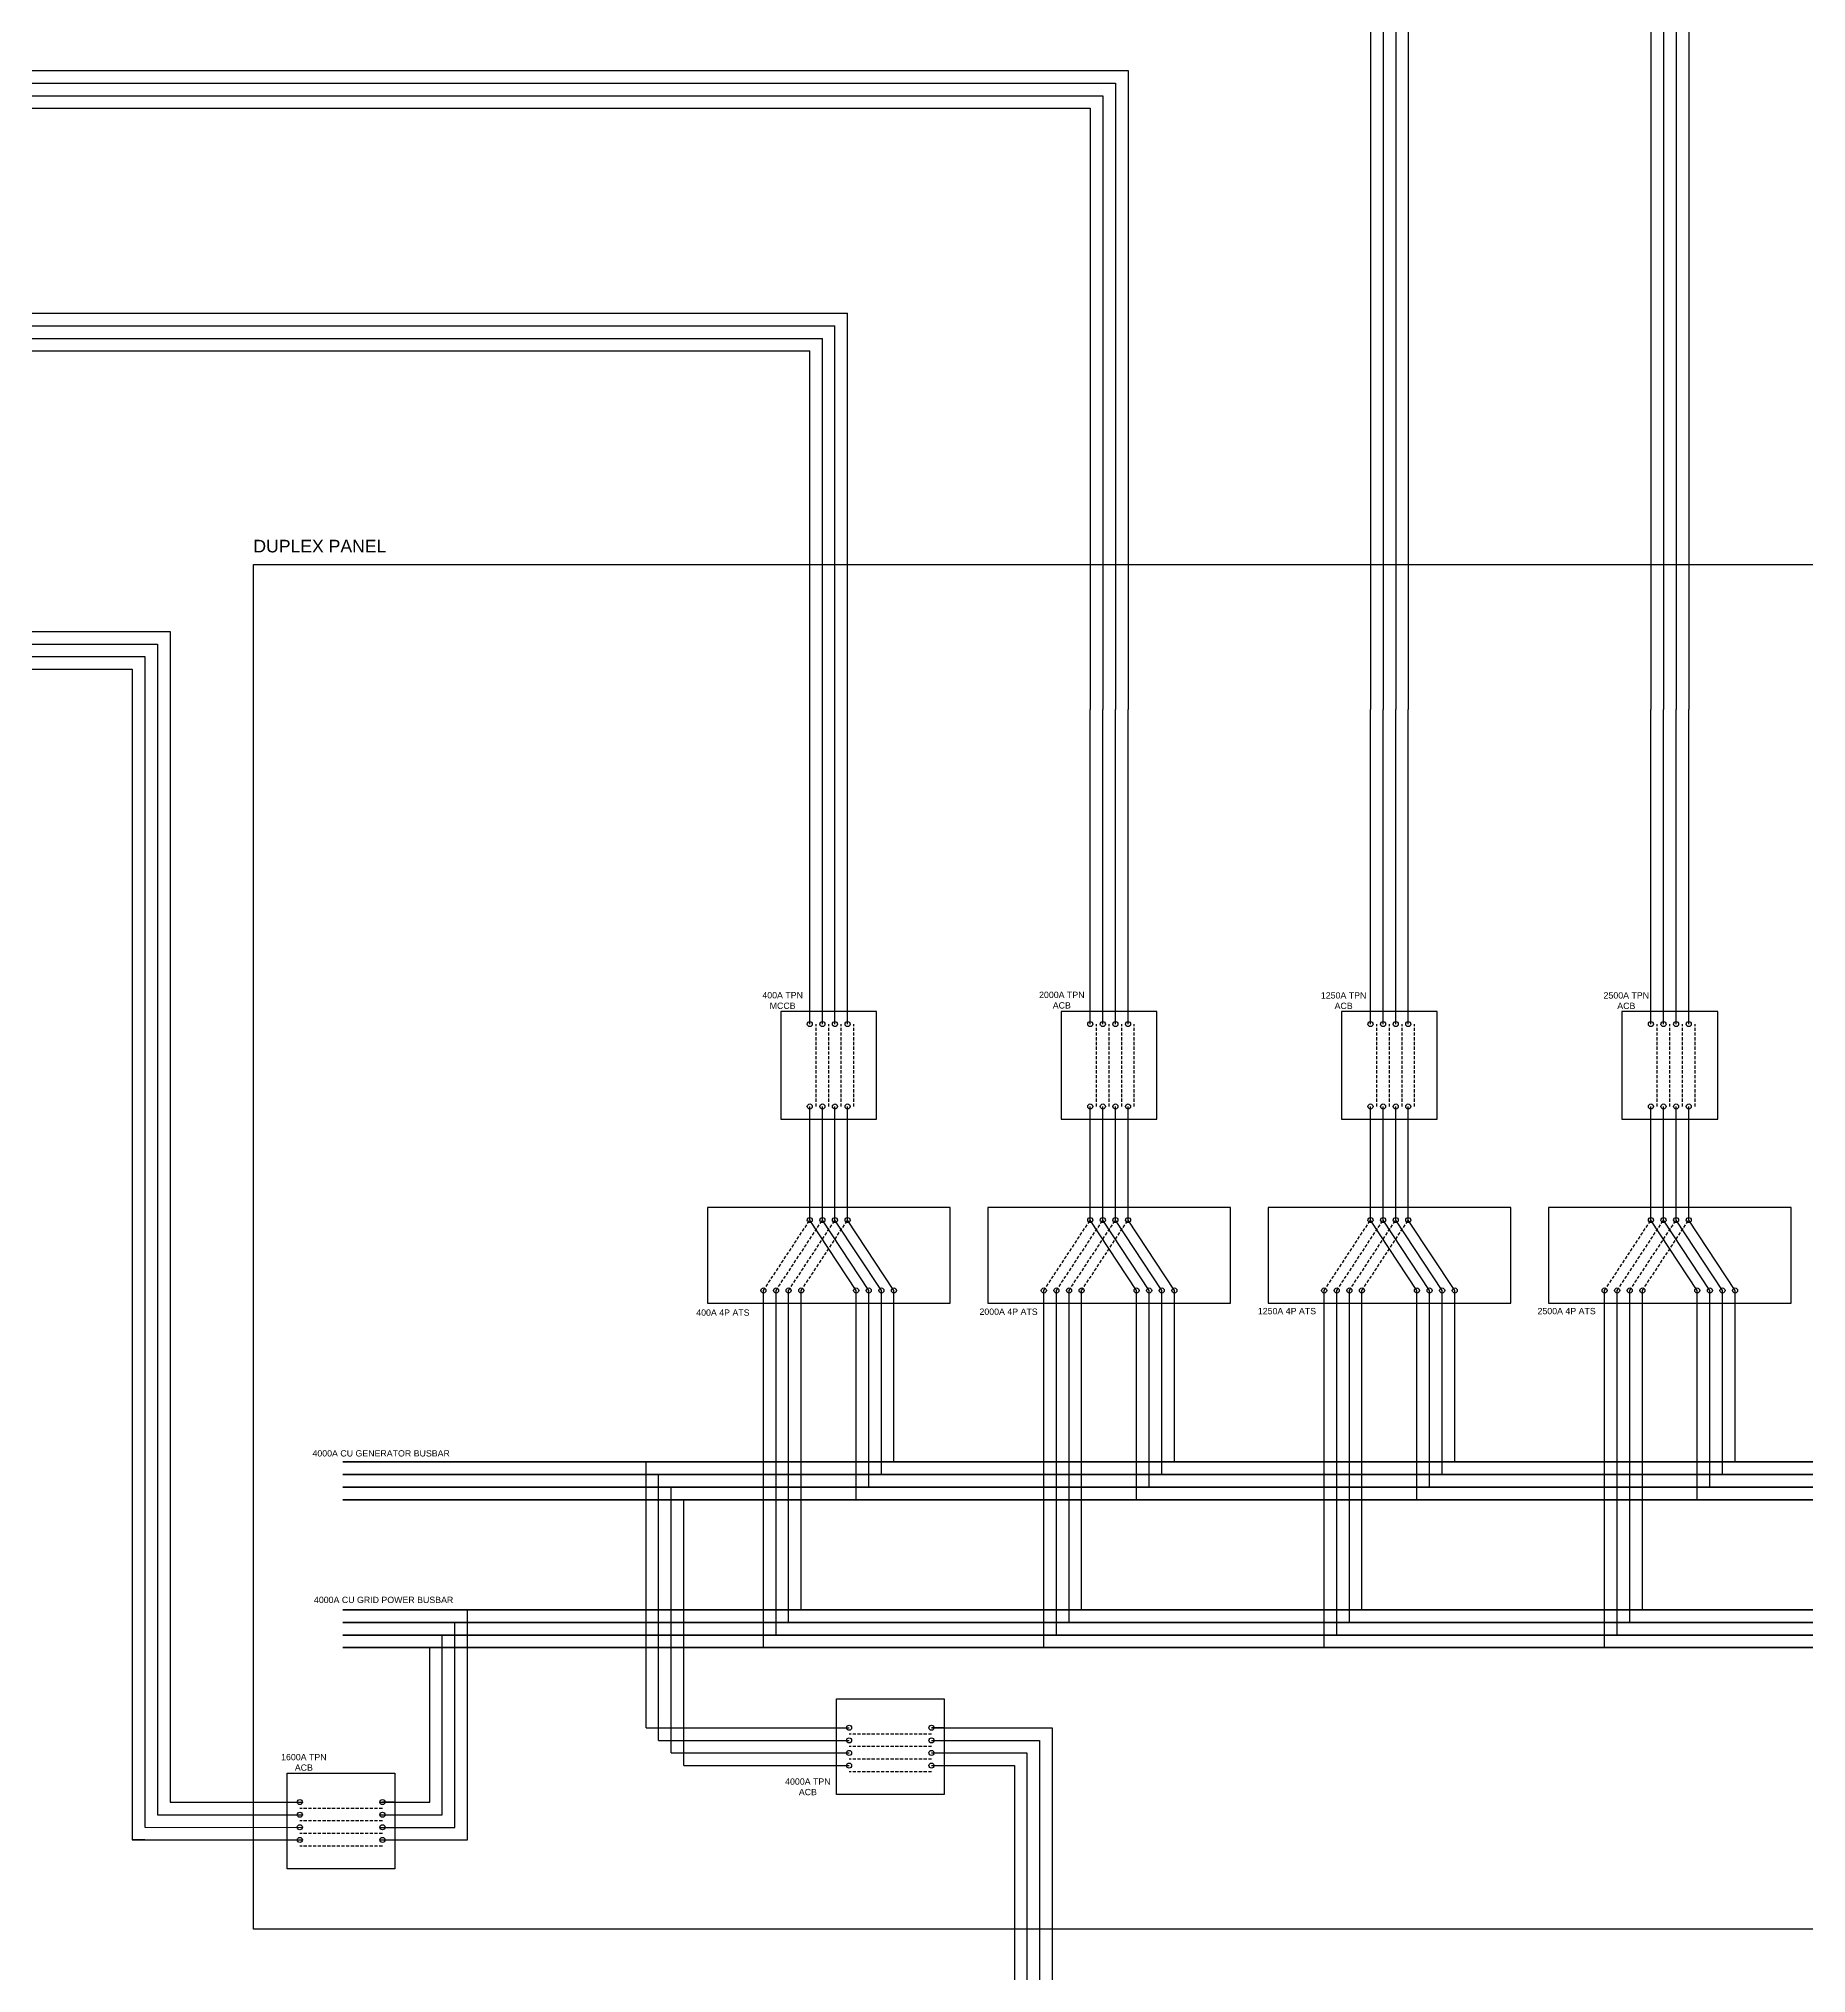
# Model space of a CAD drawing. Header units: inches. Extents: x -137 to 2243, y 16 to 894.
# Drawn here: x 880 to 1020.3, y 196.2 to 349.7 of the extents above; entities that cross this region are included whole.
import ezdxf

# ---------------------------------------------------------------- set-up
doc = ezdxf.new("R2010")
doc.units = ezdxf.units.IN
doc.header["$MEASUREMENT"] = 0
doc.linetypes.add('DASHED2', pattern=[0.375, 0.25, -0.125])
doc.styles.get("Standard").update_dxf_attribs({"font": 'arial.ttf'})

msp = doc.modelspace()

# ---------------------------------------------------------------- linework, layer by layer
at = {"color": 2, "true_color": 0xf1eb1f}
for p, q in [((1008.01, 459.97), (1008.01, 296.44)), ((1009.01, 458.97), (1009.01, 296.44)), ((1010.01, 457.97), (1010.01, 296.44)), ((1011.01, 456.97), (1011.01, 296.44)), ((988.75, 369.41), (988.75, 296.44)), ((986.75, 367.41), (986.75, 296.44)), ((987.75, 368.41), (987.75, 296.44)), ((985.75, 366.41), (985.75, 296.44)), ((336.48, 347.16), (966.5, 347.16)), ((966.5, 347.16), (966.5, 296.44)), ((335.48, 346.16), (965.5, 346.16)), ((965.5, 346.16), (965.5, 296.44)), ((333.48, 344.16), (963.5, 344.16)), ((334.48, 345.16), (964.5, 345.16)), ((963.5, 344.16), (963.5, 296.44)), ((964.5, 345.16), (964.5, 296.44)), ((238.4, 327.9), (944.24, 327.9)), ((944.24, 271.48), (944.24, 327.9)), ((236.4, 325.9), (942.24, 325.9)), ((237.4, 326.9), (943.24, 326.9)), ((942.24, 271.48), (942.24, 325.9)), ((943.24, 271.48), (943.24, 326.9)), ((235.4, 324.9), (941.24, 324.9)), ((941.24, 271.48), (941.24, 324.9)), ((963.5, 271.48), (963.5, 296.44)), ((964.5, 271.48), (964.5, 296.44)), ((965.5, 271.48), (965.5, 296.44)), ((966.5, 271.48), (966.5, 296.44)), ((985.75, 271.48), (985.75, 296.44)), ((986.75, 271.48), (986.75, 296.44)), ((987.75, 271.48), (987.75, 296.44)), ((988.75, 271.48), (988.75, 296.44)), ((1008.01, 271.48), (1008.01, 296.44)), ((1009.01, 271.48), (1009.01, 296.44)), ((1010.01, 271.48), (1010.01, 296.44)), ((1011.01, 271.48), (1011.01, 296.44))]:
    msp.add_line(p, q, dxfattribs=at)
for p, q in [((635.82, 302.64), (890.46, 302.64)), ((890.46, 302.64), (890.46, 209.74)), ((636.82, 301.64), (889.46, 301.64)), ((889.46, 301.64), (889.46, 208.74)), ((637.82, 300.64), (888.46, 300.64)), ((638.82, 299.64), (887.46, 299.64)), ((887.46, 299.64), (887.46, 206.74)), ((888.46, 300.64), (888.46, 207.74)), ((941.24, 255.93), (941.24, 264.94)), ((942.24, 255.93), (942.24, 264.94)), ((943.24, 255.93), (943.24, 264.94)), ((944.24, 255.93), (944.24, 264.94)), ((963.5, 255.93), (963.5, 264.94)), ((964.5, 255.93), (964.5, 264.94)), ((965.5, 255.93), (965.5, 264.94)), ((966.5, 255.93), (966.5, 264.94)), ((985.75, 255.93), (985.75, 264.94)), ((986.75, 255.93), (986.75, 264.94)), ((987.75, 255.93), (987.75, 264.94)), ((988.75, 255.93), (988.75, 264.94)), ((1008.01, 255.93), (1008.01, 264.94)), ((1009.01, 255.93), (1009.01, 264.94)), ((1010.01, 255.93), (1010.01, 264.94)), ((1011.01, 255.93), (1011.01, 264.94)), ((937.56, 222), (937.56, 250.34)), ((938.56, 223), (938.56, 250.34)), ((939.56, 224), (939.56, 250.34)), ((940.56, 225), (940.56, 250.34)), ((944.92, 233.74), (944.92, 250.34)), ((945.92, 234.74), (945.92, 250.34)), ((946.92, 235.74), (946.92, 250.34)), ((947.92, 236.74), (947.92, 250.34)), ((959.82, 222), (959.82, 250.34)), ((960.82, 223), (960.82, 250.34)), ((961.82, 224), (961.82, 250.34)), ((962.82, 225), (962.82, 250.34)), ((967.18, 233.74), (967.18, 250.34)), ((968.18, 234.74), (968.18, 250.34)), ((969.18, 235.74), (969.18, 250.34)), ((970.18, 236.74), (970.18, 250.34)), ((982.07, 222), (982.07, 250.34)), ((983.07, 223), (983.07, 250.34)), ((984.07, 224), (984.07, 250.34)), ((985.07, 225), (985.07, 250.34)), ((989.44, 233.74), (989.44, 250.34)), ((990.44, 234.74), (990.44, 250.34)), ((991.44, 235.74), (991.44, 250.34)), ((992.44, 236.74), (992.44, 250.34)), ((1004.33, 222), (1004.33, 250.34)), ((1005.33, 223), (1005.33, 250.34)), ((1006.33, 224), (1006.33, 250.34)), ((1007.33, 225), (1007.33, 250.34)), ((1011.69, 233.74), (1011.69, 250.34)), ((1012.69, 234.74), (1012.69, 250.34)), ((1013.69, 235.74), (1013.69, 250.34)), ((1014.69, 236.74), (1014.69, 250.34)), ((928.24, 215.64), (928.24, 236.74)), ((929.24, 214.64), (929.24, 235.74)), ((930.24, 213.64), (930.24, 234.74)), ((931.24, 212.64), (931.24, 233.74)), ((914.07, 206.74), (914.07, 225)), ((912.07, 208.74), (912.07, 223)), ((913.07, 207.72), (913.07, 224)), ((911.07, 209.74), (911.07, 222)), ((928.24, 215.64), (944.36, 215.64)), ((950.9, 215.64), (960.48, 215.64)), ((960.48, 215.64), (960.48, 89.41)), ((929.24, 214.64), (944.36, 214.64)), ((930.24, 213.64), (944.36, 213.64)), ((950.9, 214.64), (959.48, 214.64)), ((950.9, 213.64), (958.48, 213.64)), ((958.48, 213.64), (958.48, 90.68)), ((959.48, 214.64), (959.48, 89.68)), ((931.24, 212.64), (944.36, 212.64)), ((950.9, 212.64), (957.48, 212.64)), ((957.48, 212.64), (957.48, 89.68)), ((890.46, 209.74), (900.96, 209.74)), ((907.1, 209.74), (911.07, 209.74)), ((888.46, 207.74), (900.96, 207.73)), ((889.46, 208.74), (900.96, 208.74)), ((907.1, 208.74), (912.07, 208.74)), ((907.11, 207.72), (913.07, 207.72)), ((888.46, 206.74), (887.46, 206.74)), ((887.46, 206.74), (900.96, 206.74)), ((907.1, 206.74), (914.07, 206.74))]:
    msp.add_line(p, q)
at = {"color": 18, "linetype": 'DASHED2', "true_color": 0x000000}
for p, q in [((941.74, 264.94), (941.74, 271.48)), ((942.74, 264.94), (942.74, 271.48)), ((943.74, 264.94), (943.74, 271.48)), ((944.74, 264.94), (944.74, 271.48)), ((964, 264.94), (964, 271.48)), ((965, 264.94), (965, 271.48)), ((966, 264.94), (966, 271.48)), ((967, 264.94), (967, 271.48)), ((986.25, 264.94), (986.25, 271.48)), ((987.25, 264.94), (987.25, 271.48)), ((988.25, 264.94), (988.25, 271.48)), ((989.25, 264.94), (989.25, 271.48)), ((1008.51, 264.94), (1008.51, 271.48)), ((1009.51, 264.94), (1009.51, 271.48)), ((1010.51, 264.94), (1010.51, 271.48)), ((1011.51, 264.94), (1011.51, 271.48)), ((937.56, 250.34), (941.24, 255.93)), ((938.56, 250.34), (942.24, 255.93)), ((939.56, 250.34), (943.24, 255.93)), ((940.56, 250.34), (944.24, 255.93)), ((959.82, 250.34), (963.5, 255.93)), ((960.82, 250.34), (964.5, 255.93)), ((961.82, 250.34), (965.5, 255.93)), ((962.82, 250.34), (966.5, 255.93)), ((982.07, 250.34), (985.75, 255.93)), ((983.07, 250.34), (986.75, 255.93)), ((984.07, 250.34), (987.75, 255.93)), ((985.07, 250.34), (988.75, 255.93)), ((1004.33, 250.34), (1008.01, 255.93)), ((1005.33, 250.34), (1009.01, 255.93)), ((1006.33, 250.34), (1010.01, 255.93)), ((1007.33, 250.34), (1011.01, 255.93)), ((950.9, 215.14), (944.36, 215.14)), ((950.9, 214.14), (944.36, 214.14)), ((950.9, 213.14), (944.36, 213.14)), ((950.9, 212.14), (944.36, 212.14)), ((907.31, 209.24), (900.76, 209.24)), ((907.31, 208.24), (900.76, 208.24)), ((907.31, 207.24), (900.76, 207.24)), ((907.31, 206.24), (900.76, 206.24))]:
    msp.add_line(p, q, dxfattribs=at)
at = {"color": 18, "true_color": 0x000000}
for p, q in [((944.92, 250.34), (941.24, 255.93)), ((945.92, 250.34), (942.24, 255.93)), ((946.92, 250.34), (943.24, 255.93)), ((947.92, 250.34), (944.24, 255.93)), ((967.18, 250.34), (963.5, 255.93)), ((968.18, 250.34), (964.5, 255.93)), ((969.18, 250.34), (965.5, 255.93)), ((970.18, 250.34), (966.5, 255.93)), ((989.44, 250.34), (985.75, 255.93)), ((990.44, 250.34), (986.75, 255.93)), ((991.44, 250.34), (987.75, 255.93)), ((992.44, 250.34), (988.75, 255.93)), ((1011.69, 250.34), (1008.01, 255.93)), ((1012.69, 250.34), (1009.01, 255.93)), ((1013.69, 250.34), (1010.01, 255.93)), ((1014.69, 250.34), (1011.01, 255.93)), ((951.9, 215.64), (950.9, 215.64)), ((908.31, 209.74), (907.31, 209.74))]:
    msp.add_line(p, q, dxfattribs=at)
at = {"color": 240, "lineweight": 211, "true_color": 0xed1f24}
for p, q in [((1069.68, 236.74), (904.17, 236.74)), ((1069.68, 225), (904.17, 225))]:
    msp.add_line(p, q, dxfattribs=at)
at = {"color": 40, "lineweight": 211, "true_color": 0xf8d731}
for p, q in [((1069.68, 235.74), (904.17, 235.74)), ((1069.68, 224), (904.17, 224))]:
    msp.add_line(p, q, dxfattribs=at)
at = {"color": 152, "lineweight": 211, "true_color": 0x2776bb}
for p, q in [((1069.68, 234.74), (904.17, 234.74)), ((1069.68, 223), (904.17, 223))]:
    msp.add_line(p, q, dxfattribs=at)
at = {"color": 18, "lineweight": 211, "true_color": 0x000000}
for p, q in [((1069.68, 233.74), (904.17, 233.74)), ((1069.68, 222), (904.17, 222))]:
    msp.add_line(p, q, dxfattribs=at)
msp.add_lwpolyline([(897.08, 307.95), (1230.01, 307.95), (1230.01, 199.65), (897.08, 199.65)], close=True)
at = {"color": 18, "true_color": 0x000000}
for points in [[(938.94, 263.94), (946.54, 263.94), (946.54, 272.48), (938.94, 272.48)], [(961.2, 263.94), (968.8, 263.94), (968.8, 272.48), (961.2, 272.48)], [(983.45, 263.94), (991.05, 263.94), (991.05, 272.48), (983.45, 272.48)], [(1005.71, 263.94), (1013.31, 263.94), (1013.31, 272.48), (1005.71, 272.48)], [(933.12, 249.34), (952.37, 249.34), (952.37, 256.93), (933.12, 256.93)], [(955.37, 249.34), (974.63, 249.34), (974.63, 256.93), (955.37, 256.93)], [(977.63, 249.34), (996.88, 249.34), (996.88, 256.93), (977.63, 256.93)], [(999.88, 249.34), (1019.14, 249.34), (1019.14, 256.93), (999.88, 256.93)], [(951.9, 217.94), (951.9, 210.34), (943.36, 210.34), (943.36, 217.94)], [(908.31, 212.04), (908.31, 204.44), (899.76, 204.44), (899.76, 212.04)]]:
    msp.add_lwpolyline(points, close=True, dxfattribs=at)
for centre in [(941.24, 271.48), (942.24, 271.48), (943.24, 271.48), (944.24, 271.48), (963.5, 271.48), (964.5, 271.48), (965.5, 271.48), (966.5, 271.48), (985.75, 271.48), (986.75, 271.48), (987.75, 271.48), (988.75, 271.48), (1008.01, 271.48), (1009.01, 271.48), (1010.01, 271.48), (1011.01, 271.48), (941.24, 264.94), (942.24, 264.94), (943.24, 264.94), (944.24, 264.94), (963.5, 264.94), (964.5, 264.94), (965.5, 264.94), (966.5, 264.94), (985.75, 264.94), (986.75, 264.94), (987.75, 264.94), (988.75, 264.94), (1008.01, 264.94), (1009.01, 264.94), (1010.01, 264.94), (1011.01, 264.94), (941.24, 255.93), (942.24, 255.93), (943.24, 255.93), (944.24, 255.93), (963.5, 255.93), (964.5, 255.93), (965.5, 255.93), (966.5, 255.93), (985.75, 255.93), (986.75, 255.93), (987.75, 255.93), (988.75, 255.93), (1008.01, 255.93), (1009.01, 255.93), (1010.01, 255.93), (1011.01, 255.93), (937.56, 250.34), (938.56, 250.34), (939.56, 250.34), (940.56, 250.34), (944.92, 250.34), (945.92, 250.34), (946.92, 250.34), (947.92, 250.34), (959.82, 250.34), (960.82, 250.34), (961.82, 250.34), (962.82, 250.34), (967.18, 250.34), (968.18, 250.34), (969.18, 250.34), (970.18, 250.34), (982.07, 250.34), (983.07, 250.34), (984.07, 250.34), (985.07, 250.34), (989.44, 250.34), (990.44, 250.34), (991.44, 250.34), (992.44, 250.34), (1004.33, 250.34), (1005.33, 250.34), (1006.33, 250.34), (1007.33, 250.34), (1011.69, 250.34), (1012.69, 250.34), (1013.69, 250.34), (1014.69, 250.34), (944.36, 215.64), (950.9, 215.64), (944.36, 214.64), (944.36, 213.64), (950.9, 214.64), (950.9, 213.64), (944.36, 212.64), (950.9, 212.64), (900.76, 209.74), (900.76, 208.74), (907.31, 209.74), (907.31, 208.74), (900.76, 207.74), (907.31, 207.74), (900.76, 206.74), (907.31, 206.74)]:
    msp.add_circle(centre, 0.201, dxfattribs=at)

# ---------------------------------------------------------------- texts
at = {"attachment_point": 7}
for s, width, heights, insert, char_height in [('DUPLEX PANEL', 17.3839, [0], (897.07, 308.9), 1), ('4000A CU GENERATOR BUSBAR', 18.2601, [2.19], (901.76, 237.16), 0.5), ('4000A CU GRID POWER BUSBAR', 18.2601, [2.19], (901.88, 225.53), 0.5)]:
    msp.add_mtext_dynamic_manual_height_columns(s, width=width, gutter_width=1, heights=heights, dxfattribs=dict(at, insert=insert, char_height=char_height))
at = {"color": 18, "true_color": 0x000000, "char_height": 0.5}
for s, width, insert, attachment_point in [('\\pxqc;400A TPN\\PMCCB', 5.0895, (941.63, 272.68), 9), ('\\pxqc;2000A TPN\\PACB', 5.0895, (963.79, 272.71), 9), ('\\pxqc;1250A TPN\\PACB', 5.0895, (986.16, 272.67), 9), ('\\pxqc;2500A TPN\\PACB', 5.0895, (1008.6, 272.67), 9), ('\\pxqc;400A 4P ATS', 4.2629, (932.21, 248.33), 7), ('\\pxqc;2000A 4P ATS', 5.2943, (954.37, 248.4), 7), ('\\pxqc;1250A 4P ATS', 5.2943, (976.47, 248.45), 7), ('\\pxqc;2500A 4P ATS', 5.2943, (998.67, 248.45), 7), ('\\pxqc;1600A TPN  \\PACB', 5.9043, (904.03, 212.22), 9), ('\\pxqc;4000A TPN  \\PACB', 5.9043, (944.04, 210.28), 9)]:
    msp.add_mtext_dynamic_manual_height_columns(s, width=width, gutter_width=1, heights=[2.19], dxfattribs=dict(at, insert=insert, attachment_point=attachment_point))

doc.saveas('drawing.dxf')
